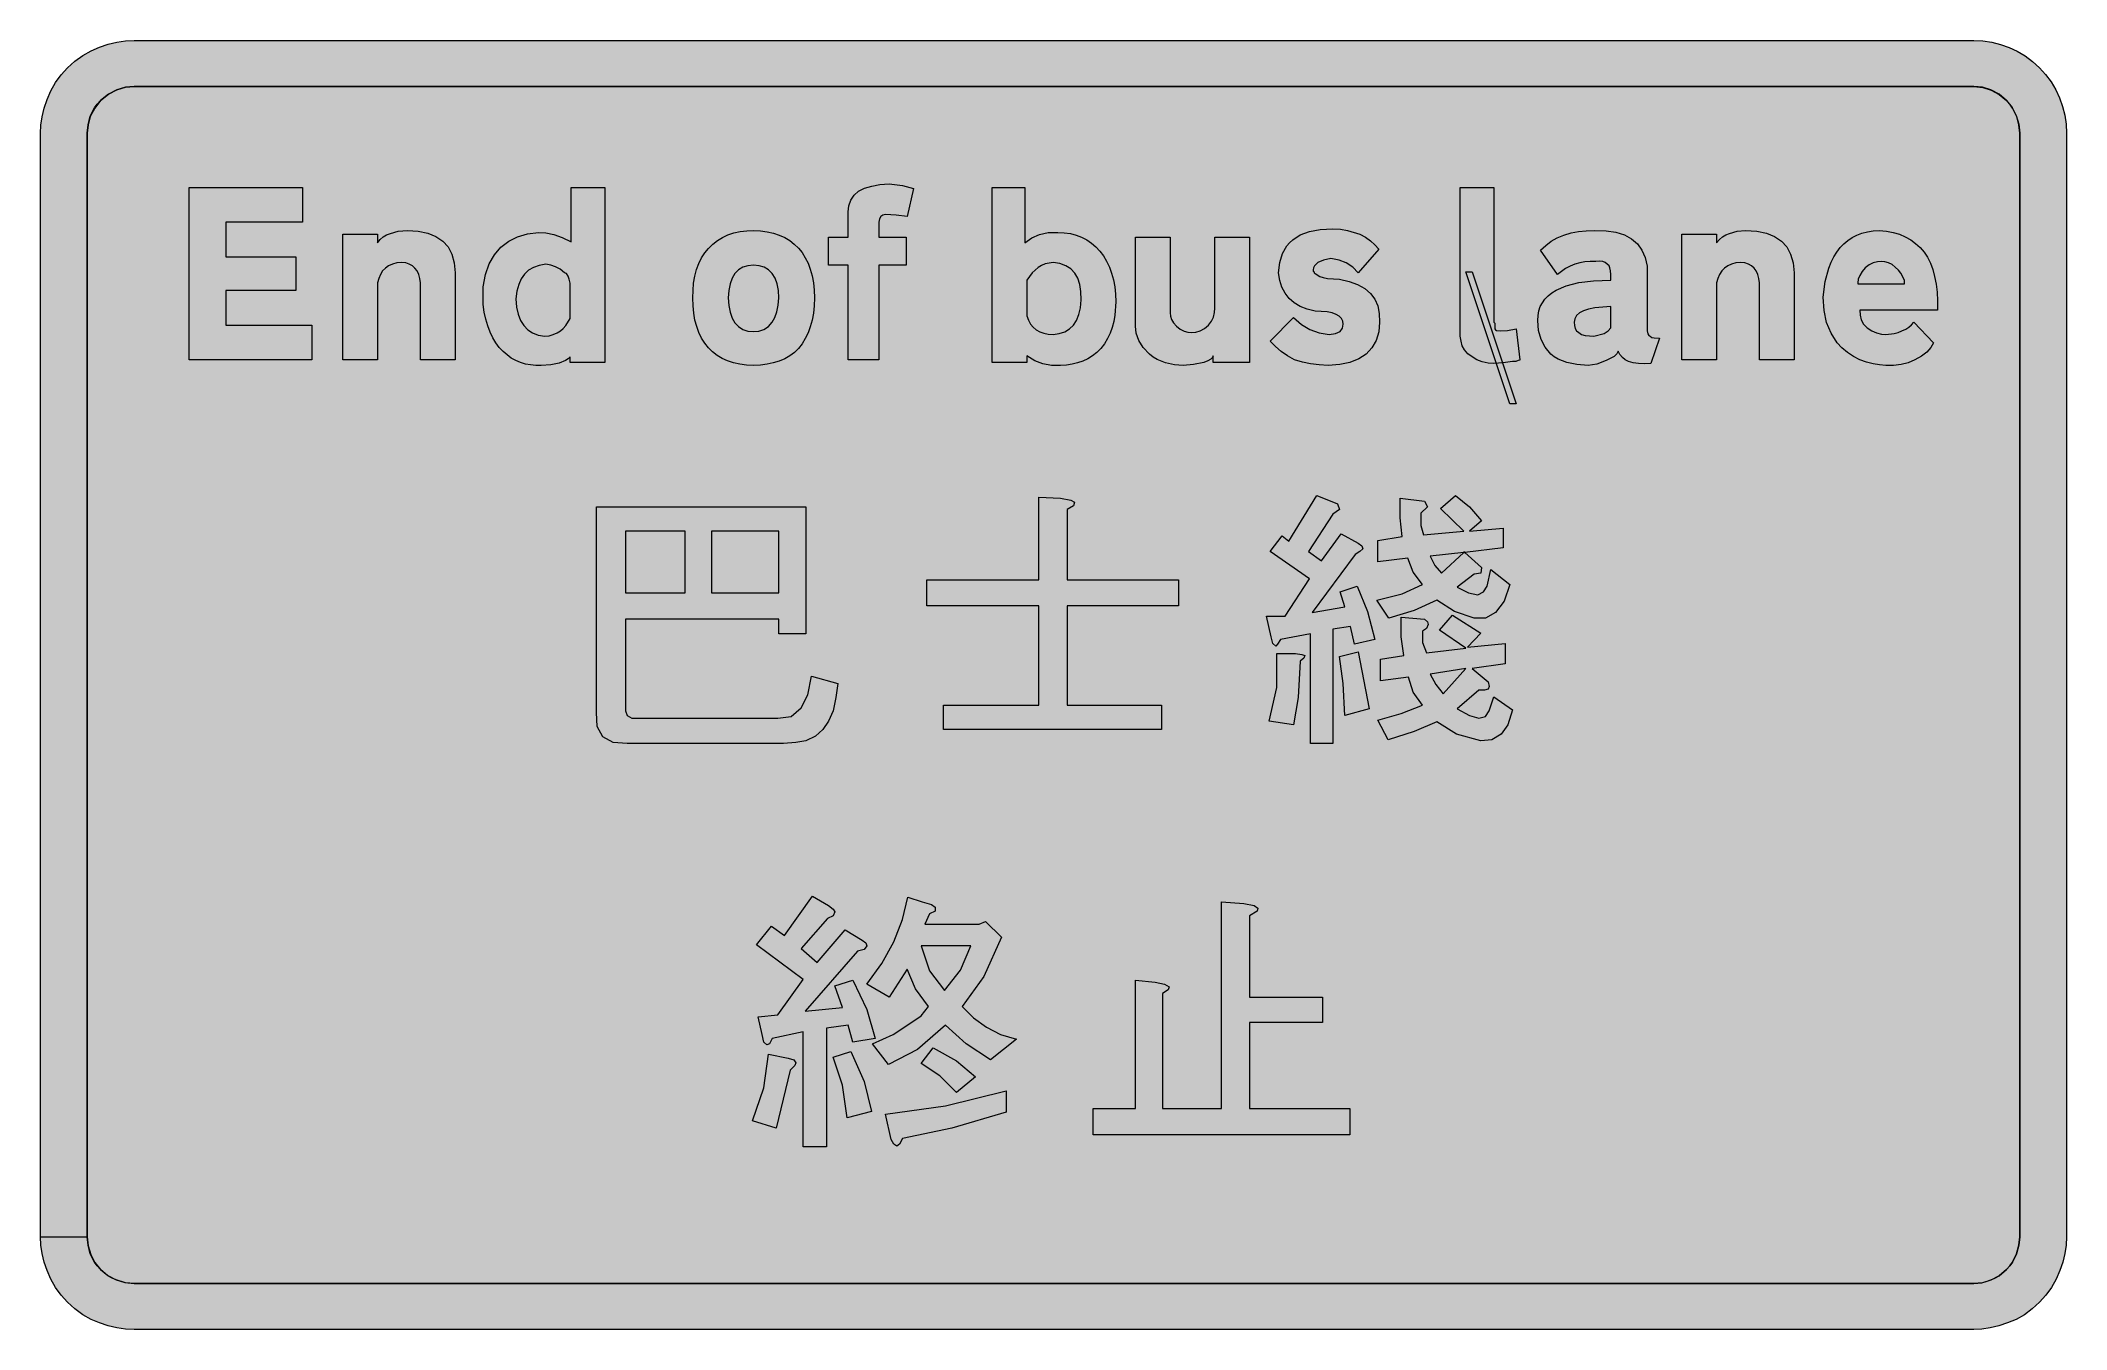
# Model space of a CAD drawing. Header units: metres. Extents: x 90 to 480, y 12 to 260.
import ezdxf

# ---------------------------------------------------------------- set-up
doc = ezdxf.new("R2010")
doc.units = ezdxf.units.M
for name, color, linetype, true_color in [('FILL_BLACK_000000', 7, 'Continuous', 0x000000), ('FILL_WHITE_FFFFFF', 7, 'Continuous', 0xffffff), ('STROKE_BLACK_000000', 7, 'Continuous', 0x000000)]:
    doc.layers.add(name, color=color, linetype=linetype, true_color=true_color)

msp = doc.modelspace()

# ---------------------------------------------------------------- hatches: boundary and pattern name
at = {"layer": 'FILL_BLACK_000000', "true_color": 0x000000}
h = msp.add_hatch(color=7, dxfattribs=at)
h.dxf.hatch_style = 1
h.paths.add_polyline_path([(90.07, 243.64), (90.29, 245.27), (90.68, 246.93), (91.26, 248.58), (92.01, 250.27), (92.9, 251.84), (93.97, 253.31), (95.22, 254.7), (96.63, 255.95), (98.15, 257.02), (99.73, 257.91), (101.34, 258.66), (102.99, 259.24), (104.67, 259.63), (106.35, 259.85), (108, 259.92), (461.88, 259.92), (463.62, 259.84), (465.34, 259.59), (467.02, 259.17), (468.65, 258.59), (470.22, 257.85), (471.73, 256.96), (473.15, 255.91), (474.48, 254.7), (475.69, 253.37), (476.74, 251.95), (477.63, 250.44), (478.37, 248.87), (478.95, 247.24), (479.37, 245.56), (479.62, 243.84), (479.7, 242.1), (479.7, 29.88), (479.63, 28.26), (479.41, 26.64), (479.02, 25.02), (478.44, 23.4), (477.69, 21.71), (476.8, 20.14), (475.73, 18.67), (474.48, 17.28), (473.09, 16), (471.62, 14.89), (470.05, 13.99), (468.36, 13.32), (466.71, 12.74), (465.05, 12.35), (463.42, 12.13), (461.88, 12.06), (108, 12.06), (106.35, 12.13), (104.67, 12.35), (102.99, 12.74), (101.34, 13.32), (99.73, 13.99), (98.15, 14.89), (96.63, 16), (95.22, 17.28), (93.97, 18.67), (92.9, 20.14), (92.01, 21.71), (91.26, 23.4), (90.68, 25.02), (90.29, 26.64), (90.07, 28.26), (90, 29.88), (90, 242.1), (90.07, 243.64)])
h.paths.add_polyline_path([(99.65, 26.46), (100.44, 24.92), (101.52, 23.58), (102.96, 22.47), (104.56, 21.62), (106.25, 21.07), (108, 20.88), (461.88, 20.88), (463.43, 21.04), (464.28, 21.26), (465.12, 21.6), (465.93, 21.93), (466.72, 22.39), (468.18, 23.58), (468.81, 24.28), (469.33, 25.02), (470.11, 26.59), (470.56, 28.24), (470.7, 29.88), (470.7, 242.1), (470.56, 243.72), (470.16, 245.34), (469.31, 246.94), (468.79, 247.69), (468.18, 248.4), (466.74, 249.58), (465.17, 250.42), (463.52, 250.93), (461.88, 251.1), (108, 251.1), (106.35, 250.93), (104.69, 250.42), (103.06, 249.58), (101.52, 248.4), (100.46, 246.94), (99.54, 245.34), (99.14, 243.72), (99, 242.1), (99, 29.88), (99.17, 28.14), (99.65, 26.46)], flags=16)
h = msp.add_hatch(color=7, dxfattribs=at)
h.dxf.hatch_style = 1
h.paths.add_polyline_path([(125.64, 218.34), (139.14, 218.34), (139.14, 211.86), (125.64, 211.86), (125.64, 205.2), (142.2, 205.2), (142.2, 198.54), (118.62, 198.54), (118.62, 231.66), (140.4, 231.66), (140.4, 225), (125.64, 225), (125.64, 218.34)])
h = msp.add_hatch(color=7, dxfattribs=at)
h.dxf.hatch_style = 1
h.paths.add_polyline_path([(198.54, 198), (191.88, 198), (191.88, 199.08), (191.49, 198.7), (191.01, 198.37), (189.76, 197.86), (188.18, 197.56), (186.3, 197.46), (185.26, 197.44), (184.26, 197.53), (183.28, 197.71), (182.33, 198), (181.42, 198.38), (180.55, 198.87), (179.73, 199.45), (178.96, 200.14), (178.25, 200.92), (177.6, 201.8), (177, 202.78), (176.48, 203.86), (176.03, 205.04), (175.65, 206.32), (175.35, 207.69), (175.14, 209.16), (175.14, 212.58), (175.57, 214.93), (176.29, 216.97), (177.3, 218.72), (178.56, 220.16), (180.06, 221.31), (181.77, 222.17), (183.68, 222.74), (185.76, 223.02), (187.17, 222.92), (188.71, 222.59), (190.34, 222.03), (192.06, 221.22), (192.06, 231.66), (198.54, 231.66), (198.54, 198)])
h.paths.add_polyline_path([(191.86, 213.25), (191.7, 214.02), (191.5, 214.63), (191.16, 215.1), (190.8, 215.28), (189.96, 215.96), (189.07, 216.43), (188.14, 216.72), (187.2, 216.9), (185.93, 216.68), (184.83, 216.29), (183.89, 215.73), (183.1, 214.99), (182.47, 214.07), (181.99, 212.98), (181.64, 211.7), (181.44, 210.24), (181.58, 208.65), (181.88, 207.27), (182.34, 206.08), (182.95, 205.09), (183.72, 204.29), (184.65, 203.68), (185.75, 203.27), (187.02, 203.04), (187.86, 203.16), (188.64, 203.37), (189.35, 203.68), (189.99, 204.07), (190.56, 204.56), (191.07, 205.12), (191.88, 206.46), (191.88, 212.22), (191.86, 213.25)], flags=16)
h = msp.add_hatch(color=7, dxfattribs=at)
h.dxf.hatch_style = 1
h.paths.add_polyline_path([(251.28, 198.54), (245.34, 198.54), (245.34, 216.72), (241.56, 216.72), (241.56, 222.12), (245.34, 222.12), (245.34, 226.98), (245.47, 228.16), (245.86, 229.23), (246.48, 230.17), (247.32, 230.94), (248.5, 231.52), (249.88, 231.93), (251.47, 232.21), (253.26, 232.38), (255.78, 232.02), (257.94, 231.48), (256.68, 226.08), (254.61, 226.33), (252.54, 226.44), (252.02, 226.33), (251.64, 226.08), (251.39, 225.61), (251.28, 225), (251.28, 222.12), (256.5, 222.12), (256.5, 216.72), (251.28, 216.72), (251.28, 198.54)])
h = msp.add_hatch(color=7, dxfattribs=at)
h.dxf.hatch_style = 1
h.paths.add_polyline_path([(279.36, 221.04), (280.67, 221.98), (282.17, 222.64), (283.84, 222.99), (285.66, 223.02), (286.91, 222.96), (288.09, 222.79), (289.2, 222.5), (290.25, 222.1), (291.23, 221.59), (292.14, 220.97), (292.98, 220.25), (293.76, 219.42), (294.46, 218.49), (295.07, 217.47), (295.6, 216.36), (296.03, 215.17), (296.37, 213.9), (296.62, 212.56), (296.77, 211.16), (296.82, 209.7), (296.65, 207.1), (296.43, 205.89), (296.12, 204.73), (295.72, 203.63), (295.23, 202.59), (294.63, 201.61), (293.94, 200.7), (293.16, 199.94), (292.33, 199.28), (291.43, 198.73), (290.47, 198.27), (289.47, 197.92), (288.42, 197.66), (287.33, 197.51), (286.2, 197.46), (284.48, 197.46), (282.82, 197.75), (281.24, 198.35), (279.72, 199.26), (279.72, 198), (273.06, 198), (273.06, 231.66), (279.36, 231.66), (279.36, 221.04)])
h.paths.add_polyline_path([(287.02, 203.91), (287.92, 204.45), (288.67, 205.18), (289.27, 206.1), (289.72, 207.22), (290.02, 208.54), (290.16, 210.06), (290.13, 211.65), (289.92, 213.03), (289.53, 214.22), (288.94, 215.21), (288.18, 216.01), (287.22, 216.62), (286.08, 217.03), (284.76, 217.26), (283.24, 216.95), (282.55, 216.67), (281.9, 216.29), (280.74, 215.26), (279.72, 213.84), (279.72, 207), (280.03, 206.12), (280.42, 205.38), (280.91, 204.77), (281.52, 204.3), (282.23, 203.93), (283, 203.65), (283.85, 203.46), (284.76, 203.4), (285.97, 203.56), (287.02, 203.91)], flags=16)
h = msp.add_hatch(color=7, dxfattribs=at)
h.dxf.hatch_style = 1
h.paths.add_polyline_path([(369.54, 231.66), (369.54, 205.74), (369.72, 205.56), (369.72, 204.84), (369.72, 204.48), (369.85, 204.3), (370.09, 204.18), (370.91, 204.08), (372.18, 204.18), (373.86, 204.48), (374.58, 198.54), (374.53, 198.45), (374.22, 198.36), (373.81, 198.2), (373.14, 198.18), (371.34, 197.93), (369.54, 197.82), (368.44, 197.89), (367.33, 198.11), (366.3, 198.5), (365.4, 199.08), (364.56, 199.68), (363.91, 200.41), (363.48, 201.23), (363.24, 202.14), (363.06, 203.04), (363.06, 203.58), (363.06, 231.66), (369.54, 231.66)])
h = msp.add_hatch(color=7, dxfattribs=at)
h.dxf.hatch_style = 1
h.paths.add_polyline_path([(163.08, 198.54), (163.08, 213.3), (162.96, 214.19), (162.75, 214.96), (162.43, 215.61), (162.02, 216.16), (161.52, 216.59), (160.93, 216.92), (160.25, 217.14), (159.48, 217.26), (158.53, 217.14), (157.69, 216.92), (156.96, 216.59), (156.33, 216.16), (155.81, 215.61), (155.38, 214.96), (155.05, 214.19), (154.8, 213.3), (154.8, 198.54), (148.14, 198.54), (148.14, 222.66), (154.8, 222.66), (154.8, 221.04), (155.35, 221.65), (155.92, 222.14), (156.57, 222.53), (157.32, 222.84), (158.8, 223.24), (160.56, 223.38), (162.66, 223.25), (164.5, 222.87), (166.07, 222.24), (167.38, 221.35), (168.4, 220.22), (169.14, 218.82), (169.59, 217.18), (169.74, 215.28), (169.74, 198.54), (163.08, 198.54)])
h = msp.add_hatch(color=7, dxfattribs=at)
h.dxf.hatch_style = 1
h.paths.add_polyline_path([(229.78, 223.16), (230.98, 222.89), (232.1, 222.52), (233.14, 222.04), (234.11, 221.46), (234.98, 220.78), (235.78, 220), (236.48, 219.13), (237.1, 218.16), (237.63, 217.09), (238.07, 215.94), (238.41, 214.69), (238.66, 213.35), (238.81, 211.93), (238.86, 210.42), (238.81, 208.91), (238.66, 207.48), (238.41, 206.14), (238.07, 204.88), (237.64, 203.71), (237.11, 202.62), (236.5, 201.62), (235.8, 200.7), (235.01, 199.94), (234.12, 199.28), (233.15, 198.73), (232.09, 198.27), (230.95, 197.92), (229.75, 197.66), (228.48, 197.51), (227.16, 197.46), (225.78, 197.51), (224.49, 197.68), (223.27, 197.95), (222.14, 198.32), (221.1, 198.8), (220.14, 199.38), (219.26, 200.06), (218.47, 200.83), (217.78, 201.71), (217.17, 202.68), (216.65, 203.75), (216.22, 204.9), (215.89, 206.15), (215.65, 207.49), (215.51, 208.91), (215.46, 210.42), (215.63, 213.28), (215.86, 214.61), (216.18, 215.86), (216.6, 217.04), (217.13, 218.11), (217.77, 219.09), (218.52, 219.96), (219.31, 220.78), (220.2, 221.48), (221.17, 222.07), (222.23, 222.55), (223.37, 222.91), (224.57, 223.17), (225.84, 223.33), (227.16, 223.38), (228.51, 223.33), (229.78, 223.16)])
h.paths.add_polyline_path([(225.11, 216.32), (224.28, 215.82), (223.58, 215.12), (223.03, 214.23), (222.63, 213.15), (222.38, 211.88), (222.3, 210.42), (222.38, 208.95), (222.63, 207.66), (223.03, 206.55), (223.58, 205.63), (224.28, 204.9), (225.11, 204.37), (226.07, 204.05), (227.16, 203.94), (228.2, 204.04), (229.16, 204.37), (230.02, 204.93), (230.76, 205.74), (231.26, 206.65), (231.66, 207.74), (231.92, 209.01), (232.02, 210.42), (231.94, 211.88), (231.69, 213.15), (231.29, 214.23), (230.74, 215.12), (230.04, 215.82), (229.21, 216.32), (228.25, 216.62), (227.16, 216.72), (226.07, 216.62), (225.11, 216.32)], flags=16)
h = msp.add_hatch(color=7, dxfattribs=at)
h.dxf.hatch_style = 1
h.paths.add_polyline_path([(334.82, 215.55), (334.98, 215.46), (335, 215.28), (335.16, 215.1), (336.06, 214.56), (336.7, 214.32), (337.54, 214.15), (339.84, 214.02), (341.73, 213.6), (343.35, 213), (344.71, 212.24), (345.8, 211.3), (346.63, 210.18), (347.21, 208.88), (347.52, 207.4), (347.58, 205.74), (347.41, 203.89), (346.92, 202.24), (346.11, 200.83), (344.99, 199.64), (343.58, 198.7), (341.88, 198.02), (339.91, 197.6), (337.68, 197.46), (335.96, 197.53), (334.3, 197.73), (332.72, 198.07), (331.2, 198.54), (329.89, 199.28), (328.66, 200.14), (327.53, 201.1), (326.52, 202.14), (331.02, 206.64), (332.54, 205.32), (334.17, 204.34), (335.93, 203.7), (337.86, 203.4), (339.07, 203.6), (340.02, 203.94), (340.42, 204.59), (340.56, 205.38), (340.48, 205.95), (340.22, 206.46), (339.8, 206.89), (339.21, 207.25), (338.45, 207.53), (337.52, 207.73), (335.16, 207.9), (333.63, 208.25), (332.29, 208.77), (331.14, 209.46), (330.16, 210.31), (329.38, 211.32), (328.78, 212.48), (328.37, 213.8), (328.14, 215.28), (328.36, 217.25), (328.89, 218.96), (329.72, 220.41), (330.25, 221.04), (330.86, 221.6), (332.32, 222.53), (334.09, 223.2), (336.17, 223.61), (338.58, 223.74), (340.03, 223.65), (341.39, 223.4), (343.8, 222.66), (344.84, 222.08), (345.8, 221.42), (346.66, 220.66), (347.4, 219.78), (343.44, 215.28), (342.4, 216.36), (341.17, 217.17), (339.77, 217.71), (338.22, 217.98), (336.76, 217.69), (335.7, 217.26), (335.05, 216.61), (334.86, 216.22), (334.8, 215.82), (334.8, 215.64), (334.82, 215.55)])
h = msp.add_hatch(color=7, dxfattribs=at)
h.dxf.hatch_style = 1
h.paths.add_polyline_path([(392.72, 199.19), (391.14, 198.36), (389.36, 197.71), (387.72, 197.46), (385.53, 197.59), (383.58, 198), (381.9, 198.67), (381.17, 199.11), (380.52, 199.62), (379.44, 200.94), (378.65, 202.45), (378.17, 204.18), (378, 206.1), (378.05, 207.05), (378.22, 207.93), (378.49, 208.75), (378.88, 209.51), (379.37, 210.21), (379.97, 210.84), (380.69, 211.42), (381.51, 211.93), (383.48, 212.77), (385.9, 213.36), (388.75, 213.72), (392.04, 213.84), (392.04, 214.92), (392.02, 215.62), (391.86, 216.18), (391.73, 216.61), (391.32, 216.9), (390.98, 217.24), (390.51, 217.44), (389.9, 217.51), (389.16, 217.44), (388.1, 217.46), (387.07, 217.38), (386.08, 217.2), (385.13, 216.92), (384.23, 216.56), (383.36, 216.1), (381.78, 214.92), (378.54, 219.6), (379.52, 220.51), (380.59, 221.31), (381.75, 221.98), (383.04, 222.48), (384.4, 222.92), (385.81, 223.2), (387.32, 223.34), (388.98, 223.38), (391.14, 223.33), (393.04, 223.05), (394.67, 222.53), (396.05, 221.78), (397.17, 220.81), (398.04, 219.61), (398.67, 218.18), (399.06, 216.54), (399.06, 204.12), (399.19, 203.51), (399.36, 203.23), (399.6, 203.04), (399.93, 202.83), (400.37, 202.72), (401.4, 202.68), (399.78, 197.82), (398.5, 197.75), (397.35, 197.8), (396.34, 197.95), (395.46, 198.18), (394.82, 198.51), (394.27, 198.97), (393.81, 199.52), (393.48, 200.16), (393.22, 199.65), (392.72, 199.19)])
h.paths.add_polyline_path([(387.76, 208.27), (386.78, 207.94), (386.01, 207.53), (385.46, 207.03), (385.13, 206.43), (385.02, 205.74), (385.06, 205.1), (385.2, 204.55), (385.48, 204.09), (385.92, 203.76), (386.42, 203.42), (387.09, 203.2), (388.8, 203.04), (390.78, 203.58), (391.55, 204.12), (392.04, 204.66), (392.04, 208.8), (388.97, 208.52), (387.76, 208.27)], flags=16)
h = msp.add_hatch(color=7, dxfattribs=at)
h.dxf.hatch_style = 1
h.paths.add_polyline_path([(405.72, 198.54), (405.72, 222.66), (412.38, 222.66), (412.38, 221.04), (412.93, 221.65), (413.51, 222.14), (414.15, 222.53), (414.9, 222.84), (416.36, 223.24), (417.96, 223.38), (420.11, 223.25), (421.98, 222.87), (423.56, 222.24), (424.87, 221.35), (425.89, 220.22), (426.64, 218.82), (427.12, 217.18), (427.32, 215.28), (427.32, 198.54), (420.66, 198.54), (420.66, 213.3), (420.54, 214.19), (420.33, 214.96), (420.01, 215.61), (419.6, 216.16), (419.1, 216.59), (418.51, 216.92), (417.83, 217.14), (417.06, 217.26), (416.11, 217.14), (415.27, 216.92), (414.54, 216.59), (413.91, 216.16), (413.39, 215.61), (412.96, 214.96), (412.63, 214.19), (412.38, 213.3), (412.38, 198.54), (405.72, 198.54)])
h = msp.add_hatch(color=7, dxfattribs=at)
h.dxf.hatch_style = 1
h.paths.add_polyline_path([(452.81, 200.02), (451.79, 199.25), (450.54, 198.54), (449.26, 197.97), (447.88, 197.59), (446.44, 197.43), (444.96, 197.46), (443.74, 197.53), (442.51, 197.73), (441.24, 198.07), (439.92, 198.54), (438.71, 199.17), (437.56, 199.96), (436.5, 200.84), (435.6, 201.78), (434.42, 203.64), (433.57, 205.72), (433.07, 208.03), (432.9, 210.6), (433.3, 213.57), (433.98, 216.14), (434.42, 217.28), (434.92, 218.31), (435.5, 219.25), (436.14, 220.09), (436.85, 220.84), (437.62, 221.49), (438.47, 222.04), (439.38, 222.5), (440.36, 222.86), (441.4, 223.13), (442.52, 223.3), (443.7, 223.38), (445.08, 223.25), (446.37, 223.01), (447.57, 222.66), (448.69, 222.19), (449.73, 221.61), (450.69, 220.92), (451.56, 220.13), (452.34, 219.24), (452.97, 218.24), (453.52, 217.12), (453.98, 215.88), (454.34, 214.54), (454.62, 213.08), (454.8, 211.52), (454.88, 209.85), (454.86, 208.08), (439.92, 208.08), (439.99, 207.14), (440.23, 206.23), (440.68, 205.4), (441.36, 204.66), (442.23, 204.08), (443.16, 203.69), (444.09, 203.47), (444.96, 203.4), (446.56, 203.56), (447.31, 203.78), (448.02, 204.12), (448.77, 204.42), (449.39, 204.79), (449.92, 205.23), (450.36, 205.74), (454.14, 201.78), (453.6, 200.87), (452.81, 200.02)])
h.paths.add_polyline_path([(448.56, 213.84), (447.86, 215.17), (447.37, 215.79), (446.76, 216.36), (446.16, 216.83), (445.48, 217.17), (444.76, 217.37), (444.06, 217.44), (443.33, 217.37), (442.53, 217.15), (441.73, 216.76), (441, 216.18), (440.4, 215.48), (439.94, 214.74), (439.66, 214), (439.56, 213.3), (439.56, 213.12), (448.56, 213.12), (448.56, 213.84)], flags=16)
h = msp.add_hatch(color=7, dxfattribs=at)
h.dxf.hatch_style = 1
h.paths.add_polyline_path([(300.6, 222.12), (307.26, 222.12), (307.26, 207.54), (307.33, 206.94), (307.55, 206.28), (307.94, 205.62), (308.52, 205.02), (309.22, 204.44), (309.96, 204.05), (310.7, 203.83), (311.4, 203.76), (312.24, 203.83), (313.09, 204.07), (313.91, 204.52), (314.64, 205.2), (315.22, 205.93), (315.61, 206.75), (315.83, 207.6), (315.9, 208.44), (315.9, 222.12), (322.56, 222.12), (322.56, 198), (315.54, 198), (315.54, 199.26), (315.44, 198.96), (315.11, 198.63), (314.55, 198.3), (313.74, 198), (311.76, 197.59), (309.78, 197.46), (308.11, 197.57), (306.4, 197.93), (304.77, 198.6), (304.01, 199.06), (303.3, 199.62), (302.12, 200.89), (301.27, 202.25), (300.77, 203.64), (300.6, 205.02), (300.6, 222.12)])
h = msp.add_hatch(color=7, dxfattribs=at)
h.dxf.hatch_style = 1
h.paths.add_polyline_path([(364.14, 215.46), (365.4, 215.46), (373.86, 190.08), (372.6, 190.08), (364.14, 215.46)])
h = msp.add_hatch(color=7, dxfattribs=at)
h.dxf.hatch_style = 1
h.paths.add_polyline_path([(288.18, 171.54), (288.9, 171.18), (288.72, 170.46), (287.46, 169.74), (287.46, 156.24), (308.88, 156.24), (308.88, 151.2), (287.46, 151.2), (287.46, 132.12), (305.64, 132.12), (305.64, 127.44), (263.7, 127.44), (263.7, 132.12), (282.06, 132.12), (282.06, 151.2), (260.46, 151.2), (260.46, 156.24), (282.06, 156.24), (282.06, 172.08), (286.2, 171.9), (288.18, 171.54)])
h = msp.add_hatch(color=7, dxfattribs=at)
h.dxf.hatch_style = 1
h.paths.add_polyline_path([(339.48, 170.82), (339.84, 169.74), (338.58, 168.84), (333.9, 161.64), (336.42, 159.84), (340.2, 165.06), (343.44, 163.26), (344.16, 162.72), (344.34, 162.18), (343.8, 161.64), (342.9, 161.1), (334.62, 149.94), (340.92, 151.02), (340.02, 153.9), (343.26, 154.98), (345.24, 150.12), (346.68, 144.72), (342.72, 143.82), (342, 147.24), (338.58, 146.7), (338.58, 124.74), (334.26, 124.74), (334.26, 145.8), (328.5, 144.72), (327.96, 143.82), (327.6, 143.46), (327.06, 144), (326.7, 145.26), (325.8, 149.22), (329.4, 149.22), (334.08, 156.42), (326.52, 161.64), (328.86, 164.7), (330.12, 163.62), (335.52, 172.44), (339.48, 170.82)])
h = msp.add_hatch(color=7, dxfattribs=at)
h.dxf.hatch_style = 1
h.paths.add_polyline_path([(367.02, 157.5), (365.76, 157.32), (362.52, 154.8), (364.68, 153.72), (366.48, 153.36), (367.56, 153.9), (368.28, 154.98), (369, 158.22), (372.6, 155.34), (371.52, 152.1), (369.9, 149.94), (367.92, 148.86), (365.76, 148.86), (361.98, 150.12), (358.56, 152.28), (354.24, 150.3), (349.38, 148.86), (347.04, 152.28), (351.9, 153.54), (355.86, 155.34), (354.06, 157.68), (352.98, 160.38), (347.22, 159.66), (347.22, 163.8), (351.9, 164.52), (351.54, 168.12), (351.54, 171.9), (356.22, 171.36), (356.76, 170.28), (355.5, 169.02), (355.5, 166.68), (356.04, 164.88), (363.78, 165.6), (359.28, 169.92), (362.16, 172.44), (364.86, 170.28), (367.2, 167.58), (364.86, 165.6), (371.34, 166.14), (371.34, 162.36), (363.96, 161.46), (367.2, 158.58), (367.02, 157.5)])
h.paths.add_polyline_path([(363.78, 161.64), (363.78, 161.46), (363.96, 161.46), (363.78, 161.64)], flags=16)
h.paths.add_polyline_path([(357.3, 160.74), (358.2, 158.94), (359.46, 157.5), (363.78, 161.46), (357.3, 160.74)], flags=16)
h = msp.add_hatch(color=7, dxfattribs=at)
h.dxf.hatch_style = 1
h.paths.add_polyline_path([(232.02, 145.8), (232.02, 148.68), (202.5, 148.68), (202.5, 131.04), (202.86, 130.14), (203.76, 129.6), (231.84, 129.6), (234.36, 129.96), (236.34, 131.58), (237.6, 134.1), (238.32, 137.7), (243.36, 136.26), (243, 133.56), (242.46, 131.04), (241.56, 129.06), (240.48, 127.44), (239.04, 126.18), (237.24, 125.28), (235.26, 124.92), (232.92, 124.74), (202.86, 124.74), (200.16, 124.92), (198.18, 126), (197.1, 127.98), (196.92, 130.68), (196.92, 170.28), (237.24, 170.28), (237.24, 145.8), (232.02, 145.8)])
h.paths.add_polyline_path([(202.5, 165.6), (202.5, 153.72), (214.02, 153.72), (214.02, 165.6), (202.5, 165.6)], flags=16)
h.paths.add_polyline_path([(232.02, 165.6), (219.06, 165.6), (219.06, 153.72), (232.02, 153.72), (232.02, 165.6)], flags=16)
h = msp.add_hatch(color=7, dxfattribs=at)
h.dxf.hatch_style = 1
h.paths.add_polyline_path([(364.5, 143.28), (371.7, 144), (371.7, 140.04), (365.4, 139.14), (368.46, 136.62), (368.64, 135.72), (368.46, 135.18), (367.74, 135), (366.66, 135), (362.52, 131.4), (364.86, 130.14), (366.66, 129.6), (367.92, 129.96), (368.64, 131.04), (369.54, 133.74), (373.14, 131.22), (372.24, 128.34), (370.98, 126.54), (369.18, 125.46), (367.02, 125.28), (362.34, 126.54), (358.56, 128.88), (354.24, 127.08), (349.2, 125.46), (347.22, 129.24), (351.72, 130.5), (355.86, 132.12), (354.06, 134.64), (353.16, 137.52), (347.76, 136.8), (347.76, 140.94), (352.26, 141.66), (351.72, 145.26), (351.72, 149.04), (356.22, 148.68), (356.76, 148.14), (356.94, 147.6), (356.58, 146.88), (355.86, 146.34), (355.86, 144.18), (356.58, 142.2), (364.14, 143.1), (359.1, 146.52), (361.62, 149.4), (367.02, 145.98), (364.5, 143.28)])
h.paths.add_polyline_path([(359.82, 134.28), (364.14, 139.14), (357.3, 138.06), (358.38, 136.08), (359.82, 134.28)], flags=16)
h = msp.add_hatch(color=7, dxfattribs=at)
h.dxf.hatch_style = 1
h.paths.add_polyline_path([(332.64, 141.84), (333.18, 141.66), (333, 141.12), (332.28, 140.58), (331.92, 133.56), (331.02, 128.34), (326.34, 129.06), (327.78, 135.54), (327.78, 142.02), (331.38, 142.02), (332.64, 141.84)])
h = msp.add_hatch(color=7, dxfattribs=at)
h.dxf.hatch_style = 1
h.paths.add_polyline_path([(345.6, 131.4), (340.92, 130.14), (340.56, 136.26), (339.84, 141.48), (343.44, 142.38), (345.6, 131.4)])
h = msp.add_hatch(color=7, dxfattribs=at)
h.dxf.hatch_style = 1
h.paths.add_polyline_path([(242.46, 92.88), (242.82, 92.34), (242.46, 91.62), (241.38, 91.08), (236.34, 85.32), (239.4, 82.62), (244.8, 88.92), (248.04, 86.94), (248.76, 86.4), (248.94, 85.86), (248.4, 85.14), (247.14, 84.78), (237.06, 73.26), (244.26, 73.98), (242.82, 78.12), (246.24, 79.2), (248.94, 73.62), (250.56, 68.04), (246.24, 67.32), (245.34, 70.56), (241.2, 70.02), (241.2, 47.16), (236.7, 47.16), (236.7, 69.3), (230.76, 68.04), (230.22, 66.96), (229.68, 66.78), (229.14, 67.32), (228.78, 68.76), (228.06, 72.18), (231.84, 72.54), (236.7, 79.38), (227.7, 86.04), (230.58, 89.64), (233.1, 87.84), (238.5, 95.4), (241.56, 93.6), (242.46, 92.88)])
h = msp.add_hatch(color=7, dxfattribs=at)
h.dxf.hatch_style = 1
h.paths.add_polyline_path([(262.08, 93.24), (262.08, 92.52), (261, 91.98), (260.1, 90), (270.54, 90), (271.8, 90.54), (274.86, 87.48), (271.44, 79.92), (267.3, 74.16), (269.46, 72), (271.98, 70.2), (274.68, 68.76), (277.74, 67.86), (272.7, 63.9), (268.02, 66.96), (264.06, 70.56), (258.66, 65.88), (253.08, 63), (250.02, 66.96), (253.98, 68.76), (257.04, 70.74), (259.38, 72.36), (260.82, 74.16), (258.3, 77.58), (256.68, 81.36), (253.26, 75.96), (248.94, 78.48), (251.82, 82.44), (254.16, 86.58), (255.78, 90.9), (256.86, 95.22), (259.56, 94.32), (261.36, 93.78), (262.08, 93.24)])
h.paths.add_polyline_path([(263.88, 77.22), (266.94, 81.18), (268.92, 85.86), (259.38, 85.86), (261, 81), (263.88, 77.22)], flags=16)
h = msp.add_hatch(color=7, dxfattribs=at)
h.dxf.hatch_style = 1
h.paths.add_polyline_path([(323.46, 93.6), (324.18, 93.06), (324, 92.52), (322.56, 91.62), (322.56, 75.96), (336.6, 75.96), (336.6, 71.1), (322.56, 71.1), (322.56, 54.54), (341.82, 54.54), (341.82, 49.5), (292.5, 49.5), (292.5, 54.54), (300.6, 54.54), (300.6, 79.2), (304.38, 78.84), (306.18, 78.48), (307.08, 77.94), (306.9, 77.4), (305.82, 76.68), (305.82, 54.54), (317.16, 54.54), (317.16, 94.32), (321.48, 93.96), (323.46, 93.6)])
h = msp.add_hatch(color=7, dxfattribs=at)
h.dxf.hatch_style = 1
h.paths.add_polyline_path([(234.9, 63.9), (235.26, 63.36), (235.08, 62.82), (234.18, 61.92), (231.48, 50.76), (226.98, 52.2), (229.14, 58.5), (230.04, 64.98), (233.82, 64.26), (234.9, 63.9)])
h = msp.add_hatch(color=7, dxfattribs=at)
h.dxf.hatch_style = 1
h.paths.add_polyline_path([(248.4, 59.76), (249.84, 54), (245.16, 52.74), (244.26, 59.04), (242.46, 64.44), (245.88, 65.52), (248.4, 59.76)])
h = msp.add_hatch(color=7, dxfattribs=at)
h.dxf.hatch_style = 1
h.paths.add_polyline_path([(266.22, 63.72), (269.82, 60.66), (266.22, 57.6), (262.98, 60.84), (259.38, 63.18), (261.72, 66.24), (266.22, 63.72)])
h = msp.add_hatch(color=7, dxfattribs=at)
h.dxf.hatch_style = 1
h.paths.add_polyline_path([(264.06, 55.08), (275.76, 57.96), (275.76, 53.82), (265.32, 50.76), (255.78, 48.78), (255.24, 47.7), (254.7, 47.34), (254.16, 47.7), (253.62, 48.6), (252.54, 53.46), (264.06, 55.08)])
at = {"layer": 'FILL_WHITE_FFFFFF', "true_color": 0xffffff}
h = msp.add_hatch(color=7, dxfattribs=at)
h.dxf.hatch_style = 1
h.paths.add_polyline_path([(470.7, 29.88), (470.56, 28.24), (470.11, 26.59), (469.33, 25.02), (468.81, 24.28), (468.18, 23.58), (466.74, 22.4), (465.16, 21.55), (463.52, 21.05), (461.88, 20.88), (108, 20.88), (106.36, 21.04), (104.58, 21.6), (103.77, 21.93), (102.98, 22.39), (101.52, 23.58), (100.89, 24.28), (100.37, 25.02), (99.58, 26.59), (99.14, 28.24), (99, 29.88), (99, 242.1), (99.14, 243.74), (99.58, 245.38), (100.37, 246.96), (100.89, 247.7), (101.52, 248.4), (103.06, 249.58), (104.69, 250.42), (106.35, 250.93), (108, 251.1), (461.88, 251.1), (463.6, 250.91), (465.23, 250.36), (466.77, 249.51), (468.18, 248.4), (469.26, 247.06), (470.05, 245.52), (470.53, 243.84), (470.7, 242.1), (470.7, 29.88)])

# ---------------------------------------------------------------- linework, layer by layer
at = {"layer": 'FILL_BLACK_000000', "lineweight": 0, "true_color": 0x000000}
for points in [[(90.07, 243.64), (90.29, 245.27), (90.68, 246.93), (91.26, 248.58), (92.01, 250.27), (92.9, 251.84), (93.97, 253.31), (95.22, 254.7), (96.63, 255.95), (98.15, 257.02), (99.73, 257.91), (101.34, 258.66), (102.99, 259.24), (104.67, 259.63), (106.35, 259.85), (108, 259.92), (461.88, 259.92), (463.62, 259.84), (465.34, 259.59), (467.02, 259.17), (468.65, 258.59), (470.22, 257.85), (471.73, 256.96), (473.15, 255.91), (474.48, 254.7), (475.69, 253.37), (476.74, 251.95), (477.63, 250.44), (478.37, 248.87), (478.95, 247.24), (479.37, 245.56), (479.62, 243.84), (479.7, 242.1), (479.7, 29.88), (479.63, 28.26), (479.41, 26.64), (479.02, 25.02), (478.44, 23.4), (477.69, 21.71), (476.8, 20.14), (475.73, 18.67), (474.48, 17.28), (473.09, 16), (471.62, 14.89), (470.05, 13.99), (468.36, 13.32), (466.71, 12.74), (465.05, 12.35), (463.42, 12.13), (461.88, 12.06), (108, 12.06), (106.35, 12.13), (104.67, 12.35), (102.99, 12.74), (101.34, 13.32), (99.73, 13.99), (98.15, 14.89), (96.63, 16), (95.22, 17.28), (93.97, 18.67), (92.9, 20.14), (92.01, 21.71), (91.26, 23.4), (90.68, 25.02), (90.29, 26.64), (90.07, 28.26), (90, 29.88), (90, 242.1)], [(99.65, 26.46), (100.44, 24.92), (101.52, 23.58), (102.96, 22.47), (104.56, 21.62), (106.25, 21.07), (108, 20.88), (461.88, 20.88), (463.43, 21.04), (464.28, 21.26), (465.12, 21.6), (465.93, 21.93), (466.72, 22.39), (468.18, 23.58), (468.81, 24.28), (469.33, 25.02), (470.11, 26.59), (470.56, 28.24), (470.7, 29.88), (470.7, 242.1), (470.56, 243.72), (470.16, 245.34), (469.31, 246.94), (468.79, 247.69), (468.18, 248.4), (466.74, 249.58), (465.17, 250.42), (463.52, 250.93), (461.88, 251.1), (108, 251.1), (106.35, 250.93), (104.69, 250.42), (103.06, 249.58), (101.52, 248.4), (100.46, 246.94), (99.54, 245.34), (99.14, 243.72), (99, 242.1), (99, 29.88), (99.17, 28.14)], [(125.64, 218.34), (139.14, 218.34), (139.14, 211.86), (125.64, 211.86), (125.64, 205.2), (142.2, 205.2), (142.2, 198.54), (118.62, 198.54), (118.62, 231.66), (140.4, 231.66), (140.4, 225), (125.64, 225)], [(198.54, 198), (191.88, 198), (191.88, 199.08), (191.49, 198.7), (191.01, 198.37), (189.76, 197.86), (188.18, 197.56), (186.3, 197.46), (185.26, 197.44), (184.26, 197.53), (183.28, 197.71), (182.33, 198), (181.42, 198.38), (180.55, 198.87), (179.73, 199.45), (178.96, 200.14), (178.25, 200.92), (177.6, 201.8), (177, 202.78), (176.48, 203.86), (176.03, 205.04), (175.65, 206.32), (175.35, 207.69), (175.14, 209.16), (175.14, 212.58), (175.57, 214.93), (176.29, 216.97), (177.3, 218.72), (178.56, 220.16), (180.06, 221.31), (181.77, 222.17), (183.68, 222.74), (185.76, 223.02), (187.17, 222.92), (188.71, 222.59), (190.34, 222.03), (192.06, 221.22), (192.06, 231.66), (198.54, 231.66)], [(251.28, 198.54), (245.34, 198.54), (245.34, 216.72), (241.56, 216.72), (241.56, 222.12), (245.34, 222.12), (245.34, 226.98), (245.47, 228.16), (245.86, 229.23), (246.48, 230.17), (247.32, 230.94), (248.5, 231.52), (249.88, 231.93), (251.47, 232.21), (253.26, 232.38), (255.78, 232.02), (257.94, 231.48), (256.68, 226.08), (254.61, 226.33), (252.54, 226.44), (252.02, 226.33), (251.64, 226.08), (251.39, 225.61), (251.28, 225), (251.28, 222.12), (256.5, 222.12), (256.5, 216.72), (251.28, 216.72)], [(279.36, 221.04), (280.67, 221.98), (282.17, 222.64), (283.84, 222.99), (285.66, 223.02), (286.91, 222.96), (288.09, 222.79), (289.2, 222.5), (290.25, 222.1), (291.23, 221.59), (292.14, 220.97), (292.98, 220.25), (293.76, 219.42), (294.46, 218.49), (295.07, 217.47), (295.6, 216.36), (296.03, 215.17), (296.37, 213.9), (296.62, 212.56), (296.77, 211.16), (296.82, 209.7), (296.65, 207.1), (296.43, 205.89), (296.12, 204.73), (295.72, 203.63), (295.23, 202.59), (294.63, 201.61), (293.94, 200.7), (293.16, 199.94), (292.33, 199.28), (291.43, 198.73), (290.47, 198.27), (289.47, 197.92), (288.42, 197.66), (287.33, 197.51), (286.2, 197.46), (284.48, 197.46), (282.82, 197.75), (281.24, 198.35), (279.72, 199.26), (279.72, 198), (273.06, 198), (273.06, 231.66), (279.36, 231.66)], [(369.54, 231.66), (369.54, 205.74), (369.72, 205.56), (369.72, 204.84), (369.72, 204.48), (369.85, 204.3), (370.09, 204.18), (370.91, 204.08), (372.18, 204.18), (373.86, 204.48), (374.58, 198.54), (374.53, 198.45), (374.22, 198.36), (373.81, 198.2), (373.14, 198.18), (371.34, 197.93), (369.54, 197.82), (368.44, 197.89), (367.33, 198.11), (366.3, 198.5), (365.4, 199.08), (364.56, 199.68), (363.91, 200.41), (363.48, 201.23), (363.24, 202.14), (363.06, 203.04), (363.06, 203.58), (363.06, 231.66)], [(163.08, 198.54), (163.08, 213.3), (162.96, 214.19), (162.75, 214.96), (162.43, 215.61), (162.02, 216.16), (161.52, 216.59), (160.93, 216.92), (160.25, 217.14), (159.48, 217.26), (158.53, 217.14), (157.69, 216.92), (156.96, 216.59), (156.33, 216.16), (155.81, 215.61), (155.38, 214.96), (155.05, 214.19), (154.8, 213.3), (154.8, 198.54), (148.14, 198.54), (148.14, 222.66), (154.8, 222.66), (154.8, 221.04), (155.35, 221.65), (155.92, 222.14), (156.57, 222.53), (157.32, 222.84), (158.8, 223.24), (160.56, 223.38), (162.66, 223.25), (164.5, 222.87), (166.07, 222.24), (167.38, 221.35), (168.4, 220.22), (169.14, 218.82), (169.59, 217.18), (169.74, 215.28), (169.74, 198.54)], [(229.78, 223.16), (230.98, 222.89), (232.1, 222.52), (233.14, 222.04), (234.11, 221.46), (234.98, 220.78), (235.78, 220), (236.48, 219.13), (237.1, 218.16), (237.63, 217.09), (238.07, 215.94), (238.41, 214.69), (238.66, 213.35), (238.81, 211.93), (238.86, 210.42), (238.81, 208.91), (238.66, 207.48), (238.41, 206.14), (238.07, 204.88), (237.64, 203.71), (237.11, 202.62), (236.5, 201.62), (235.8, 200.7), (235.01, 199.94), (234.12, 199.28), (233.15, 198.73), (232.09, 198.27), (230.95, 197.92), (229.75, 197.66), (228.48, 197.51), (227.16, 197.46), (225.78, 197.51), (224.49, 197.68), (223.27, 197.95), (222.14, 198.32), (221.1, 198.8), (220.14, 199.38), (219.26, 200.06), (218.47, 200.83), (217.78, 201.71), (217.17, 202.68), (216.65, 203.75), (216.22, 204.9), (215.89, 206.15), (215.65, 207.49), (215.51, 208.91), (215.46, 210.42), (215.63, 213.28), (215.86, 214.61), (216.18, 215.86), (216.6, 217.04), (217.13, 218.11), (217.77, 219.09), (218.52, 219.96), (219.31, 220.78), (220.2, 221.48), (221.17, 222.07), (222.23, 222.55), (223.37, 222.91), (224.57, 223.17), (225.84, 223.33), (227.16, 223.38), (228.51, 223.33)], [(334.82, 215.55), (334.98, 215.46), (335, 215.28), (335.16, 215.1), (336.06, 214.56), (336.7, 214.32), (337.54, 214.15), (339.84, 214.02), (341.73, 213.6), (343.35, 213), (344.71, 212.24), (345.8, 211.3), (346.63, 210.18), (347.21, 208.88), (347.52, 207.4), (347.58, 205.74), (347.41, 203.89), (346.92, 202.24), (346.11, 200.83), (344.99, 199.64), (343.58, 198.7), (341.88, 198.02), (339.91, 197.6), (337.68, 197.46), (335.96, 197.53), (334.3, 197.73), (332.72, 198.07), (331.2, 198.54), (329.89, 199.28), (328.66, 200.14), (327.53, 201.1), (326.52, 202.14), (331.02, 206.64), (332.54, 205.32), (334.17, 204.34), (335.93, 203.7), (337.86, 203.4), (339.07, 203.6), (340.02, 203.94), (340.42, 204.59), (340.56, 205.38), (340.48, 205.95), (340.22, 206.46), (339.8, 206.89), (339.21, 207.25), (338.45, 207.53), (337.52, 207.73), (335.16, 207.9), (333.63, 208.25), (332.29, 208.77), (331.14, 209.46), (330.16, 210.31), (329.38, 211.32), (328.78, 212.48), (328.37, 213.8), (328.14, 215.28), (328.36, 217.25), (328.89, 218.96), (329.72, 220.41), (330.25, 221.04), (330.86, 221.6), (332.32, 222.53), (334.09, 223.2), (336.17, 223.61), (338.58, 223.74), (340.03, 223.65), (341.39, 223.4), (343.8, 222.66), (344.84, 222.08), (345.8, 221.42), (346.66, 220.66), (347.4, 219.78), (343.44, 215.28), (342.4, 216.36), (341.17, 217.17), (339.77, 217.71), (338.22, 217.98), (336.76, 217.69), (335.7, 217.26), (335.05, 216.61), (334.86, 216.22), (334.8, 215.82), (334.8, 215.64)], [(392.72, 199.19), (391.14, 198.36), (389.36, 197.71), (387.72, 197.46), (385.53, 197.59), (383.58, 198), (381.9, 198.67), (381.17, 199.11), (380.52, 199.62), (379.44, 200.94), (378.65, 202.45), (378.17, 204.18), (378, 206.1), (378.05, 207.05), (378.22, 207.93), (378.49, 208.75), (378.88, 209.51), (379.37, 210.21), (379.97, 210.84), (380.69, 211.42), (381.51, 211.93), (383.48, 212.77), (385.9, 213.36), (388.75, 213.72), (392.04, 213.84), (392.04, 214.92), (392.02, 215.62), (391.86, 216.18), (391.73, 216.61), (391.32, 216.9), (390.98, 217.24), (390.51, 217.44), (389.9, 217.51), (389.16, 217.44), (388.1, 217.46), (387.07, 217.38), (386.08, 217.2), (385.13, 216.92), (384.23, 216.56), (383.36, 216.1), (381.78, 214.92), (378.54, 219.6), (379.52, 220.51), (380.59, 221.31), (381.75, 221.98), (383.04, 222.48), (384.4, 222.92), (385.81, 223.2), (387.32, 223.34), (388.98, 223.38), (391.14, 223.33), (393.04, 223.05), (394.67, 222.53), (396.05, 221.78), (397.17, 220.81), (398.04, 219.61), (398.67, 218.18), (399.06, 216.54), (399.06, 204.12), (399.19, 203.51), (399.36, 203.23), (399.6, 203.04), (399.93, 202.83), (400.37, 202.72), (401.4, 202.68), (399.78, 197.82), (398.5, 197.75), (397.35, 197.8), (396.34, 197.95), (395.46, 198.18), (394.82, 198.51), (394.27, 198.97), (393.81, 199.52), (393.48, 200.16), (393.22, 199.65)], [(405.72, 198.54), (405.72, 222.66), (412.38, 222.66), (412.38, 221.04), (412.93, 221.65), (413.51, 222.14), (414.15, 222.53), (414.9, 222.84), (416.36, 223.24), (417.96, 223.38), (420.11, 223.25), (421.98, 222.87), (423.56, 222.24), (424.87, 221.35), (425.89, 220.22), (426.64, 218.82), (427.12, 217.18), (427.32, 215.28), (427.32, 198.54), (420.66, 198.54), (420.66, 213.3), (420.54, 214.19), (420.33, 214.96), (420.01, 215.61), (419.6, 216.16), (419.1, 216.59), (418.51, 216.92), (417.83, 217.14), (417.06, 217.26), (416.11, 217.14), (415.27, 216.92), (414.54, 216.59), (413.91, 216.16), (413.39, 215.61), (412.96, 214.96), (412.63, 214.19), (412.38, 213.3), (412.38, 198.54)], [(452.81, 200.02), (451.79, 199.25), (450.54, 198.54), (449.26, 197.97), (447.88, 197.59), (446.44, 197.43), (444.96, 197.46), (443.74, 197.53), (442.51, 197.73), (441.24, 198.07), (439.92, 198.54), (438.71, 199.17), (437.56, 199.96), (436.5, 200.84), (435.6, 201.78), (434.42, 203.64), (433.57, 205.72), (433.07, 208.03), (432.9, 210.6), (433.3, 213.57), (433.98, 216.14), (434.42, 217.28), (434.92, 218.31), (435.5, 219.25), (436.14, 220.09), (436.85, 220.84), (437.62, 221.49), (438.47, 222.04), (439.38, 222.5), (440.36, 222.86), (441.4, 223.13), (442.52, 223.3), (443.7, 223.38), (445.08, 223.25), (446.37, 223.01), (447.57, 222.66), (448.69, 222.19), (449.73, 221.61), (450.69, 220.92), (451.56, 220.13), (452.34, 219.24), (452.97, 218.24), (453.52, 217.12), (453.98, 215.88), (454.34, 214.54), (454.62, 213.08), (454.8, 211.52), (454.88, 209.85), (454.86, 208.08), (439.92, 208.08), (439.99, 207.14), (440.23, 206.23), (440.68, 205.4), (441.36, 204.66), (442.23, 204.08), (443.16, 203.69), (444.09, 203.47), (444.96, 203.4), (446.56, 203.56), (447.31, 203.78), (448.02, 204.12), (448.77, 204.42), (449.39, 204.79), (449.92, 205.23), (450.36, 205.74), (454.14, 201.78), (453.6, 200.87)], [(300.6, 222.12), (307.26, 222.12), (307.26, 207.54), (307.33, 206.94), (307.55, 206.28), (307.94, 205.62), (308.52, 205.02), (309.22, 204.44), (309.96, 204.05), (310.7, 203.83), (311.4, 203.76), (312.24, 203.83), (313.09, 204.07), (313.91, 204.52), (314.64, 205.2), (315.22, 205.93), (315.61, 206.75), (315.83, 207.6), (315.9, 208.44), (315.9, 222.12), (322.56, 222.12), (322.56, 198), (315.54, 198), (315.54, 199.26), (315.44, 198.96), (315.11, 198.63), (314.55, 198.3), (313.74, 198), (311.76, 197.59), (309.78, 197.46), (308.11, 197.57), (306.4, 197.93), (304.77, 198.6), (304.01, 199.06), (303.3, 199.62), (302.12, 200.89), (301.27, 202.25), (300.77, 203.64), (300.6, 205.02)], [(191.86, 213.25), (191.7, 214.02), (191.5, 214.63), (191.16, 215.1), (190.8, 215.28), (189.96, 215.96), (189.07, 216.43), (188.14, 216.72), (187.2, 216.9), (185.93, 216.68), (184.83, 216.29), (183.89, 215.73), (183.1, 214.99), (182.47, 214.07), (181.99, 212.98), (181.64, 211.7), (181.44, 210.24), (181.58, 208.65), (181.88, 207.27), (182.34, 206.08), (182.95, 205.09), (183.72, 204.29), (184.65, 203.68), (185.75, 203.27), (187.02, 203.04), (187.86, 203.16), (188.64, 203.37), (189.35, 203.68), (189.99, 204.07), (190.56, 204.56), (191.07, 205.12), (191.88, 206.46), (191.88, 212.22)], [(225.11, 216.32), (224.28, 215.82), (223.58, 215.12), (223.03, 214.23), (222.63, 213.15), (222.38, 211.88), (222.3, 210.42), (222.38, 208.95), (222.63, 207.66), (223.03, 206.55), (223.58, 205.63), (224.28, 204.9), (225.11, 204.37), (226.07, 204.05), (227.16, 203.94), (228.2, 204.04), (229.16, 204.37), (230.02, 204.93), (230.76, 205.74), (231.26, 206.65), (231.66, 207.74), (231.92, 209.01), (232.02, 210.42), (231.94, 211.88), (231.69, 213.15), (231.29, 214.23), (230.74, 215.12), (230.04, 215.82), (229.21, 216.32), (228.25, 216.62), (227.16, 216.72), (226.07, 216.62)], [(287.02, 203.91), (287.92, 204.45), (288.67, 205.18), (289.27, 206.1), (289.72, 207.22), (290.02, 208.54), (290.16, 210.06), (290.13, 211.65), (289.92, 213.03), (289.53, 214.22), (288.94, 215.21), (288.18, 216.01), (287.22, 216.62), (286.08, 217.03), (284.76, 217.26), (283.24, 216.95), (282.55, 216.67), (281.9, 216.29), (280.74, 215.26), (279.72, 213.84), (279.72, 207), (280.03, 206.12), (280.42, 205.38), (280.91, 204.77), (281.52, 204.3), (282.23, 203.93), (283, 203.65), (283.85, 203.46), (284.76, 203.4), (285.97, 203.56)], [(364.14, 215.46), (365.4, 215.46), (373.86, 190.08), (372.6, 190.08)], [(448.56, 213.84), (447.86, 215.17), (447.37, 215.79), (446.76, 216.36), (446.16, 216.83), (445.48, 217.17), (444.76, 217.37), (444.06, 217.44), (443.33, 217.37), (442.53, 217.15), (441.73, 216.76), (441, 216.18), (440.4, 215.48), (439.94, 214.74), (439.66, 214), (439.56, 213.3), (439.56, 213.12), (448.56, 213.12)], [(387.76, 208.27), (386.78, 207.94), (386.01, 207.53), (385.46, 207.03), (385.13, 206.43), (385.02, 205.74), (385.06, 205.1), (385.2, 204.55), (385.48, 204.09), (385.92, 203.76), (386.42, 203.42), (387.09, 203.2), (388.8, 203.04), (390.78, 203.58), (391.55, 204.12), (392.04, 204.66), (392.04, 208.8), (388.97, 208.52)], [(288.18, 171.54), (288.9, 171.18), (288.72, 170.46), (287.46, 169.74), (287.46, 156.24), (308.88, 156.24), (308.88, 151.2), (287.46, 151.2), (287.46, 132.12), (305.64, 132.12), (305.64, 127.44), (263.7, 127.44), (263.7, 132.12), (282.06, 132.12), (282.06, 151.2), (260.46, 151.2), (260.46, 156.24), (282.06, 156.24), (282.06, 172.08), (286.2, 171.9)], [(339.48, 170.82), (339.84, 169.74), (338.58, 168.84), (333.9, 161.64), (336.42, 159.84), (340.2, 165.06), (343.44, 163.26), (344.16, 162.72), (344.34, 162.18), (343.8, 161.64), (342.9, 161.1), (334.62, 149.94), (340.92, 151.02), (340.02, 153.9), (343.26, 154.98), (345.24, 150.12), (346.68, 144.72), (342.72, 143.82), (342, 147.24), (338.58, 146.7), (338.58, 124.74), (334.26, 124.74), (334.26, 145.8), (328.5, 144.72), (327.96, 143.82), (327.6, 143.46), (327.06, 144), (326.7, 145.26), (325.8, 149.22), (329.4, 149.22), (334.08, 156.42), (326.52, 161.64), (328.86, 164.7), (330.12, 163.62), (335.52, 172.44)], [(367.02, 157.5), (365.76, 157.32), (362.52, 154.8), (364.68, 153.72), (366.48, 153.36), (367.56, 153.9), (368.28, 154.98), (369, 158.22), (372.6, 155.34), (371.52, 152.1), (369.9, 149.94), (367.92, 148.86), (365.76, 148.86), (361.98, 150.12), (358.56, 152.28), (354.24, 150.3), (349.38, 148.86), (347.04, 152.28), (351.9, 153.54), (355.86, 155.34), (354.06, 157.68), (352.98, 160.38), (347.22, 159.66), (347.22, 163.8), (351.9, 164.52), (351.54, 168.12), (351.54, 171.9), (356.22, 171.36), (356.76, 170.28), (355.5, 169.02), (355.5, 166.68), (356.04, 164.88), (363.78, 165.6), (359.28, 169.92), (362.16, 172.44), (364.86, 170.28), (367.2, 167.58), (364.86, 165.6), (371.34, 166.14), (371.34, 162.36), (363.96, 161.46), (367.2, 158.58)], [(232.02, 145.8), (232.02, 148.68), (202.5, 148.68), (202.5, 131.04), (202.86, 130.14), (203.76, 129.6), (231.84, 129.6), (234.36, 129.96), (236.34, 131.58), (237.6, 134.1), (238.32, 137.7), (243.36, 136.26), (243, 133.56), (242.46, 131.04), (241.56, 129.06), (240.48, 127.44), (239.04, 126.18), (237.24, 125.28), (235.26, 124.92), (232.92, 124.74), (202.86, 124.74), (200.16, 124.92), (198.18, 126), (197.1, 127.98), (196.92, 130.68), (196.92, 170.28), (237.24, 170.28), (237.24, 145.8)], [(202.5, 165.6), (202.5, 153.72), (214.02, 153.72), (214.02, 165.6)], [(232.02, 165.6), (219.06, 165.6), (219.06, 153.72), (232.02, 153.72)], [(357.3, 160.74), (358.2, 158.94), (359.46, 157.5), (363.78, 161.46)], [(363.78, 161.64), (363.78, 161.46), (363.96, 161.46)], [(364.5, 143.28), (371.7, 144), (371.7, 140.04), (365.4, 139.14), (368.46, 136.62), (368.64, 135.72), (368.46, 135.18), (367.74, 135), (366.66, 135), (362.52, 131.4), (364.86, 130.14), (366.66, 129.6), (367.92, 129.96), (368.64, 131.04), (369.54, 133.74), (373.14, 131.22), (372.24, 128.34), (370.98, 126.54), (369.18, 125.46), (367.02, 125.28), (362.34, 126.54), (358.56, 128.88), (354.24, 127.08), (349.2, 125.46), (347.22, 129.24), (351.72, 130.5), (355.86, 132.12), (354.06, 134.64), (353.16, 137.52), (347.76, 136.8), (347.76, 140.94), (352.26, 141.66), (351.72, 145.26), (351.72, 149.04), (356.22, 148.68), (356.76, 148.14), (356.94, 147.6), (356.58, 146.88), (355.86, 146.34), (355.86, 144.18), (356.58, 142.2), (364.14, 143.1), (359.1, 146.52), (361.62, 149.4), (367.02, 145.98)], [(332.64, 141.84), (333.18, 141.66), (333, 141.12), (332.28, 140.58), (331.92, 133.56), (331.02, 128.34), (326.34, 129.06), (327.78, 135.54), (327.78, 142.02), (331.38, 142.02)], [(345.6, 131.4), (340.92, 130.14), (340.56, 136.26), (339.84, 141.48), (343.44, 142.38)], [(359.82, 134.28), (364.14, 139.14), (357.3, 138.06), (358.38, 136.08)], [(242.46, 92.88), (242.82, 92.34), (242.46, 91.62), (241.38, 91.08), (236.34, 85.32), (239.4, 82.62), (244.8, 88.92), (248.04, 86.94), (248.76, 86.4), (248.94, 85.86), (248.4, 85.14), (247.14, 84.78), (237.06, 73.26), (244.26, 73.98), (242.82, 78.12), (246.24, 79.2), (248.94, 73.62), (250.56, 68.04), (246.24, 67.32), (245.34, 70.56), (241.2, 70.02), (241.2, 47.16), (236.7, 47.16), (236.7, 69.3), (230.76, 68.04), (230.22, 66.96), (229.68, 66.78), (229.14, 67.32), (228.78, 68.76), (228.06, 72.18), (231.84, 72.54), (236.7, 79.38), (227.7, 86.04), (230.58, 89.64), (233.1, 87.84), (238.5, 95.4), (241.56, 93.6)], [(262.08, 93.24), (262.08, 92.52), (261, 91.98), (260.1, 90), (270.54, 90), (271.8, 90.54), (274.86, 87.48), (271.44, 79.92), (267.3, 74.16), (269.46, 72), (271.98, 70.2), (274.68, 68.76), (277.74, 67.86), (272.7, 63.9), (268.02, 66.96), (264.06, 70.56), (258.66, 65.88), (253.08, 63), (250.02, 66.96), (253.98, 68.76), (257.04, 70.74), (259.38, 72.36), (260.82, 74.16), (258.3, 77.58), (256.68, 81.36), (253.26, 75.96), (248.94, 78.48), (251.82, 82.44), (254.16, 86.58), (255.78, 90.9), (256.86, 95.22), (259.56, 94.32), (261.36, 93.78)], [(323.46, 93.6), (324.18, 93.06), (324, 92.52), (322.56, 91.62), (322.56, 75.96), (336.6, 75.96), (336.6, 71.1), (322.56, 71.1), (322.56, 54.54), (341.82, 54.54), (341.82, 49.5), (292.5, 49.5), (292.5, 54.54), (300.6, 54.54), (300.6, 79.2), (304.38, 78.84), (306.18, 78.48), (307.08, 77.94), (306.9, 77.4), (305.82, 76.68), (305.82, 54.54), (317.16, 54.54), (317.16, 94.32), (321.48, 93.96)], [(263.88, 77.22), (266.94, 81.18), (268.92, 85.86), (259.38, 85.86), (261, 81)], [(234.9, 63.9), (235.26, 63.36), (235.08, 62.82), (234.18, 61.92), (231.48, 50.76), (226.98, 52.2), (229.14, 58.5), (230.04, 64.98), (233.82, 64.26)], [(248.4, 59.76), (249.84, 54), (245.16, 52.74), (244.26, 59.04), (242.46, 64.44), (245.88, 65.52)], [(266.22, 63.72), (269.82, 60.66), (266.22, 57.6), (262.98, 60.84), (259.38, 63.18), (261.72, 66.24)], [(264.06, 55.08), (275.76, 57.96), (275.76, 53.82), (265.32, 50.76), (255.78, 48.78), (255.24, 47.7), (254.7, 47.34), (254.16, 47.7), (253.62, 48.6), (252.54, 53.46)]]:
    msp.add_lwpolyline(points, close=True, dxfattribs=at)
at = {"layer": 'FILL_WHITE_FFFFFF', "lineweight": 0, "true_color": 0xffffff}
msp.add_lwpolyline([(470.7, 29.88), (470.56, 28.24), (470.11, 26.59), (469.33, 25.02), (468.81, 24.28), (468.18, 23.58), (466.74, 22.4), (465.16, 21.55), (463.52, 21.05), (461.88, 20.88), (108, 20.88), (106.36, 21.04), (104.58, 21.6), (103.77, 21.93), (102.98, 22.39), (101.52, 23.58), (100.89, 24.28), (100.37, 25.02), (99.58, 26.59), (99.14, 28.24), (99, 29.88), (99, 242.1), (99.14, 243.74), (99.58, 245.38), (100.37, 246.96), (100.89, 247.7), (101.52, 248.4), (103.06, 249.58), (104.69, 250.42), (106.35, 250.93), (108, 251.1), (461.88, 251.1), (463.6, 250.91), (465.23, 250.36), (466.77, 249.51), (468.18, 248.4), (469.26, 247.06), (470.05, 245.52), (470.53, 243.84), (470.7, 242.1)], close=True, dxfattribs=at)
at = {"layer": 'STROKE_BLACK_000000', "lineweight": 0, "true_color": 0x000000}
msp.add_lwpolyline([(90, 29.88), (99, 29.88)], dxfattribs=at)

doc.saveas('drawing.dxf')
